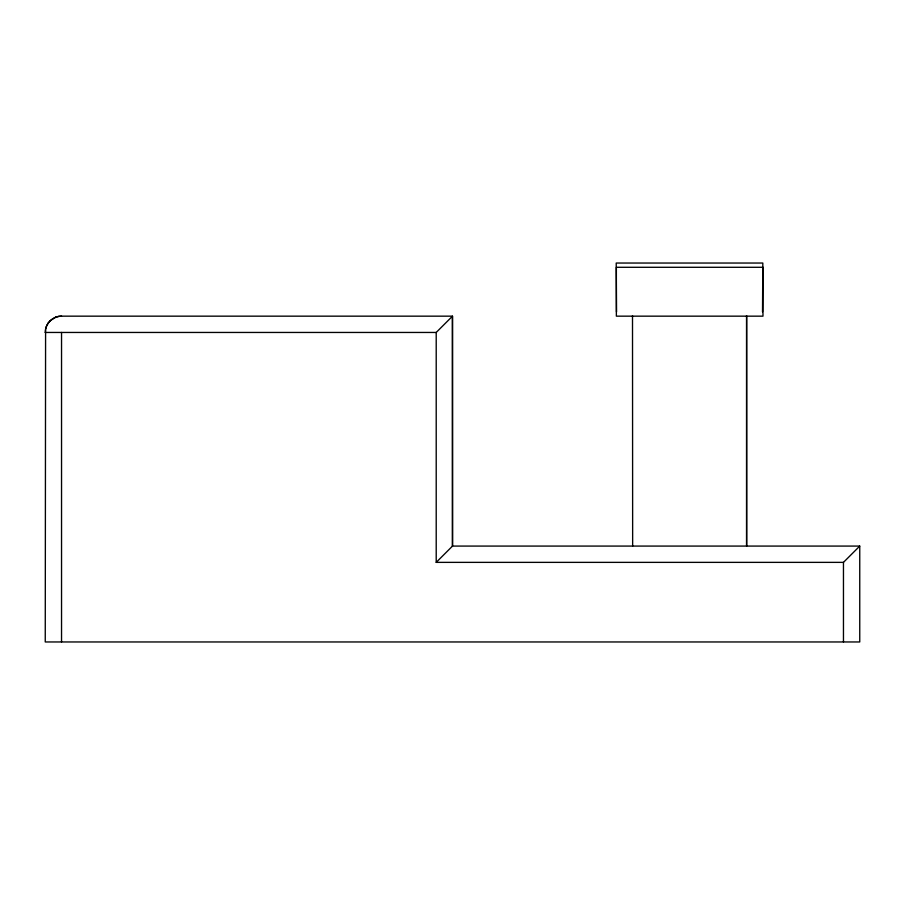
<?xml version="1.0" encoding="UTF-8"?>
<svg xmlns="http://www.w3.org/2000/svg" width="905" height="905" viewBox="0 0 905 905"><rect width="100%" height="100%" fill="white"/><g stroke="black" fill="none" stroke-linecap="round" stroke-linejoin="round"><path stroke-width="1.36" d="M45.589 329.126L45.25 641.962L859.75 641.962L859.75 546.077L452.5 546.077L452.5 316.162L61.54 316.162C54.04 316.026 46.992 321.75 45.589 329.126M45.25 332.282L45.465 329.816M45.669 328.786L46.472 326.264M46.619 325.924L48.123 323.198M48.237 323.051L50.307 320.653M859.693 546.134L843.46 562.367L436.21 562.367L436.21 332.452L452.443 316.218L452.5 546.077M436.21 562.367L452.421 546.156M50.442 320.528L55.544 317.304M55.714 317.236L58.406 316.467M58.576 316.433L61.54 316.162M616.509 311.908L616.215 263.038L762.825 263.038L762.519 311.908M45.25 332.452L436.21 332.452M843.46 562.367L843.46 641.962M746.682 316.162L746.682 546.054M746.534 315.675L746.534 545.568M632.505 315.675L632.652 546.054M61.54 332.452L61.54 641.962M762.972 267.292L616.362 267.292L616.362 316.162L762.972 316.162L762.972 267.292"/></g></svg>
